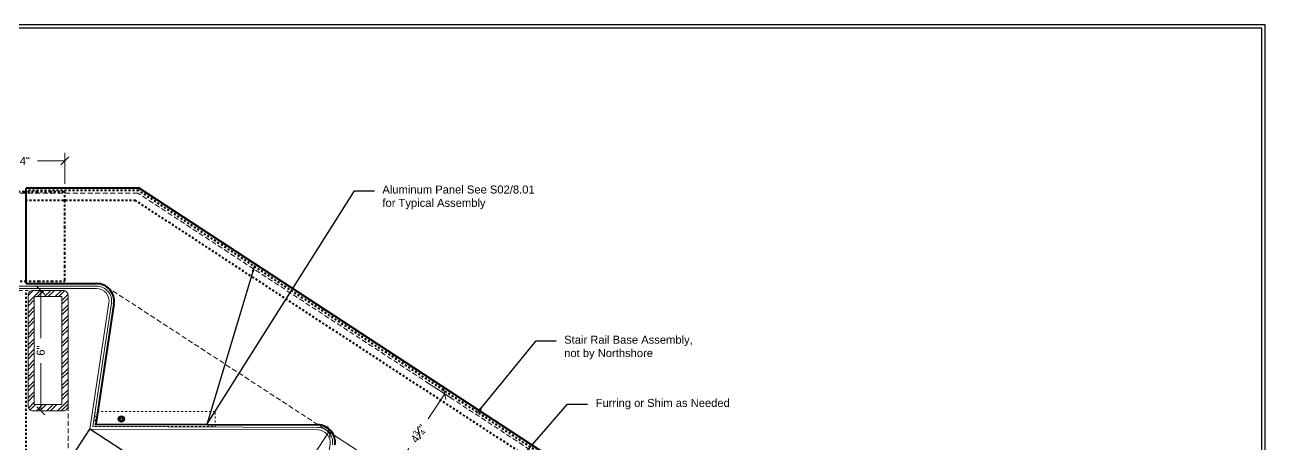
# Model space of a CAD drawing. Header units: inches. Extents: x -301 to 39679, y -468 to 370.
# Drawn here: x 571.7 to 633.7, y 24.5 to 45.5 of the extents above; entities that cross this region are included whole.
import ezdxf
from ezdxf import colors
from ezdxf.entities.mleader import LeaderData, LeaderLine
from ezdxf.enums import TextEntityAlignment as Align
from ezdxf.math import Vec2, Vec3

# ---------------------------------------------------------------- set-up
doc = ezdxf.new("R2010")
doc.units = ezdxf.units.IN
doc.header["$MEASUREMENT"] = 0
for name, pattern in [('DASHED2', [0.375, 0.25, -0.125]), ('HIDDEN', [0.375, 0.25, -0.125]), ('HIDDEN2', [0.1875, 0.125, -0.0625]), ('PHANTOM2', [1.25, 0.625, -0.125, 0.125, -0.125, 0.125, -0.125])]:
    doc.linetypes.add(name, pattern=pattern)
doc.layers.get('Defpoints').update_dxf_attribs({"color": 3})
doc.layers.add('NSE-Border', color=156, linetype='Continuous', plot=False)
doc.layers.add('NSE-Construction', color=86, linetype='Continuous', plot=False)
for name, color, linetype, lineweight in [('NSE-By_Others', 252, 'Continuous', 0), ('NSE-By_Others_Hidden', 252, 'HIDDEN', 0), ('NSE-Call-Outs', 51, 'Continuous', 13), ('NSE-Dimensions', 51, 'Continuous', 13), ('NSE-Flashing 01', 2, 'Continuous', 40), ('NSE-Hardware', 111, 'Continuous', 25), ('NSE-Panels 01', 1, 'Continuous', 40), ('NSE-Title', 51, 'Continuous', 9)]:
    doc.layers.add(name, color=color, linetype=linetype, lineweight=lineweight)
doc.layers.add('NSE-Detail Border', color=7, linetype='Continuous')
doc.styles.add('004 - NSSM - Standard', font='arial.ttf', dxfattribs={"height": 0.4})
doc.styles.add('008 - NSSM - Standard', font='arial.ttf', dxfattribs={"height": 0.8})
doc.dimstyles.new('004 - NSSM - Standard$0', dxfattribs={"dimtxt": 0.4, "dimasz": 0.4, "dimexe": 0.4, "dimexo": 0.4, "dimgap": 0.4, "dimtad": 0, "dimdec": 4, "dimzin": 3, "dimdsep": 46, "dimlunit": 5, "dimtxsty": '004 - NSSM - Standard', "dimblk": 'OBLIQUE', "dimcen": 0.4, "dimclrd": 256, "dimclre": 256, "dimclrt": 256, "dimazin": 0, "dimtfac": 0.7, "dimtdec": 4, "dimtmove": 1, "dimatfit": 2, "dimfxl": 1, "dimtfill": 1, "dimtfillclr": 11, "dimfrac": 1, "dimtolj": 1, "dimtzin": 0, "dimlwd": 0, "dimlwe": 0, "dimarcsym": 0})

# ---------------------------------------------------------------- blocks, each defined once
blk = doc.blocks.new('*U338')
blk.add_wipeout([(32.646, 1.129), (32.646, 0), (0, 0), (0, 11.312), (32.688, 11.312), (32.688, 0), (32.646, 0), (32.646, 11.271), (0.042, 11.271), (0.042, 1.129)])
at = {"layer": 'Defpoints', "ltscale": 0.0625}
blk.add_lwpolyline([(0.042, 1.129), (32.646, 1.129), (32.646, 11.271), (0.042, 11.271)], close=True, dxfattribs=at)
at = {"layer": 'NSE-Border', "ltscale": 0.0625}
blk.add_lwpolyline([(0, 0), (32.688, 0), (32.688, 11.312), (0, 11.312)], close=True, dxfattribs=at)
at = {"layer": 'Defpoints', "style": '008 - NSSM - Standard'}
blk.add_attdef('DETAIL_NUMBER', text='', height=0.218, dxfattribs=at).set_placement((0.625, 0.567), align=Align.MIDDLE_CENTER)
at = {"layer": 'NSE-Title', "style": '004 - NSSM - Standard'}
for tag, p in [('DETAIL_DESCRIPTION', (1.129, 0.62)), ('ARCH_REF', (2.197, 0.388))]:
    blk.add_attdef(tag, p, '', height=0.134, dxfattribs=at)
blk = doc.blocks.new('*U174')
at = {"layer": 'NSE-By_Others'}
h = blk.add_hatch(dxfattribs=at)
h.set_pattern_fill('ANSI32', color=256)
h.set_pattern_definition([(45, (-37.47987, -14.0051), (-0.265165, 0.265165), []), (45, (-37.3031, -14.0051), (-0.265165, 0.265165), [])])
h.paths.add_polyline_path([(1, 5.78, 0.414214), (0.75, 6.03), (-0.75, 6.03, 0.414214), (-1, 5.78), (-1, 0.25, 0.414214), (-0.75, 0), (0.75, 0, 0.414214), (1, 0.25)])
h.paths.add_polyline_path([(0.688, 0.312), (-0.688, 0.312), (-0.688, 5.717), (0.688, 5.717)], flags=16)
blk.add_lwpolyline([(-0.75, 0), (0.75, 0, 0.414214), (1, 0.25), (1, 5.78, 0.414214), (0.75, 6.03), (-0.75, 6.03, 0.414214), (-1, 5.78), (-1, 0.25, 0.414214)], format="xyb", close=True, dxfattribs=at)
blk.add_lwpolyline([(-0.688, 0.312), (0.688, 0.312), (0.688, 5.717), (-0.688, 5.717)], close=True, dxfattribs=at)
blk = doc.blocks.new('_Oblique')
at = {"color": 0, "linetype": 'ByBlock', "lineweight": -2}
blk.add_line((-0.5, -0.5), (0.5, 0.5), dxfattribs=at)
blk = doc.blocks.new('*D364')
at = {"layer": 'Defpoints', "color": 0, "transparency": 16777216}
for p in [(572.113, 32.207), (572.496, 32.207), (572.113, 26.177)]:
    blk.add_point(p, dxfattribs=at)
at = {"layer": 'NSE-Construction', "lineweight": 0, "transparency": 16777216}
for p, q in [((572.496, 32.207), (572.496, 29.823)), ((572.513, 32.207), (572.896, 32.207)), ((572.496, 26.177), (572.496, 28.561)), ((572.513, 26.177), (572.896, 26.177))]:
    blk.add_line(p, q, dxfattribs=at)
at = {"layer": 'NSE-Construction', "lineweight": 0, "transparency": 16777216, "xscale": 0.4, "yscale": 0.4, "zscale": 0.4}
for p, rotation in [((572.496, 32.207), 90), ((572.496, 26.177), 270)]:
    blk.add_blockref('_Oblique', p, dxfattribs=dict(at, rotation=rotation))
at = {"layer": 'NSE-Construction', "transparency": 16777216, "insert": (572.496, 29.192), "char_height": 0.4, "attachment_point": 5, "rotation": 90, "style": '004 - NSSM - Standard', "bg_fill": 3, "box_fill_scale": 1.25, "bg_fill_color": 256, "bg_fill_true_color": 13158600, "bg_fill_transparency": 0}
blk.add_mtext('\\A1;6"', dxfattribs=at)
blk = doc.blocks.new('Bolt Head')
blk.add_lwpolyline([(0.25, 0), (0.12, 0.22), (-0.12, 0.22), (-0.25, 0), (-0.12, -0.22), (0.12, -0.22)], close=True)
for radius in [0.312, 0.125]:
    blk.add_circle((0, 0), radius)
blk = doc.blocks.new('*D371')
at = {"layer": 'Defpoints', "color": 0, "transparency": 16777216}
for p in [(591.452, 27.836), (592.689, 27.026), (588.846, 23.859)]:
    blk.add_point(p, dxfattribs=at)
at = {"layer": 'NSE-Construction', "lineweight": 0, "transparency": 16777216}
for p, q in [((591.787, 27.617), (593.024, 26.806)), ((592.689, 27.026), (591.87, 25.775)), ((590.083, 23.048), (590.903, 24.299)), ((589.181, 23.639), (590.418, 22.829))]:
    blk.add_line(p, q, dxfattribs=at)
at = {"layer": 'NSE-Construction', "lineweight": 0, "transparency": 16777216, "xscale": 0.4, "yscale": 0.4, "zscale": 0.4}
for p, rotation in [((592.689, 27.026), 56.76911446016396), ((590.083, 23.048), 236.769114460164)]:
    blk.add_blockref('_Oblique', p, dxfattribs=dict(at, rotation=rotation))
at = {"layer": 'NSE-Construction', "transparency": 16777216, "insert": (591.386, 25.037), "char_height": 0.4, "attachment_point": 5, "rotation": 56.76911, "style": '004 - NSSM - Standard', "bg_fill": 3, "box_fill_scale": 1.25, "bg_fill_color": 256, "bg_fill_true_color": 13158600, "bg_fill_transparency": 0}
blk.add_mtext('\\A1;4{\\H0.7x;\\S3#4;}"', dxfattribs=at)
blk = doc.blocks.new('*D375')
at = {"layer": 'Defpoints', "color": 0, "transparency": 16777216}
for p in [(586.9, 25.128), (589.489, 23.437), (582.937, 13.403)]:
    blk.add_point(p, dxfattribs=at)
at = {"layer": 'NSE-Construction', "lineweight": 0, "transparency": 16777216}
for p, q in [((586.9, 25.128), (584.043, 20.752)), ((589.154, 23.656), (586.565, 25.347)), ((580.348, 15.093), (583.205, 19.469)), ((582.602, 13.622), (580.013, 15.312))]:
    blk.add_line(p, q, dxfattribs=at)
at = {"layer": 'NSE-Construction', "lineweight": 0, "transparency": 16777216, "xscale": 0.4, "yscale": 0.4, "zscale": 0.4}
for p, rotation in [((586.9, 25.128), 56.85649317273825), ((580.348, 15.093), 236.8564931727383)]:
    blk.add_blockref('_Oblique', p, dxfattribs=dict(at, rotation=rotation))
at = {"layer": 'NSE-Construction', "transparency": 16777216, "insert": (583.624, 20.111), "char_height": 0.4, "attachment_point": 5, "rotation": 56.85649, "style": '004 - NSSM - Standard', "bg_fill": 3, "box_fill_scale": 1.25, "bg_fill_color": 256, "bg_fill_true_color": 13158600, "bg_fill_transparency": 0}
blk.add_mtext('\\A1;12"', dxfattribs=at)
blk = doc.blocks.new('*D397')
at = {"layer": 'Defpoints', "color": 0, "transparency": 16777216}
for p in [(569.7, 38.684), (569.7, 37.137), (573.7, 37.137)]:
    blk.add_point(p, dxfattribs=at)
at = {"layer": 'NSE-Dimensions', "lineweight": 0, "transparency": 16777216}
for p, q in [((569.7, 37.537), (569.7, 39.084)), ((573.7, 37.537), (573.7, 39.084)), ((569.7, 38.684), (571.062, 38.684)), ((573.7, 38.684), (572.338, 38.684))]:
    blk.add_line(p, q, dxfattribs=at)
at = {"layer": 'NSE-Dimensions', "lineweight": 0, "transparency": 16777216, "xscale": 0.4, "yscale": 0.4, "zscale": 0.4, "rotation": 180}
blk.add_blockref('_Oblique', (569.7, 38.684), dxfattribs=at)
at = {"layer": 'NSE-Dimensions', "lineweight": 0, "transparency": 16777216, "xscale": 0.4, "yscale": 0.4, "zscale": 0.4}
blk.add_blockref('_Oblique', (573.7, 38.684), dxfattribs=at)
at = {"layer": 'NSE-Dimensions', "transparency": 16777216, "insert": (571.7, 38.684), "char_height": 0.4, "attachment_point": 5, "style": '004 - NSSM - Standard', "bg_fill": 3, "box_fill_scale": 1.25, "bg_fill_color": 256, "bg_fill_true_color": 13158600, "bg_fill_transparency": 0}
blk.add_mtext('\\A1;4"', dxfattribs=at)

msp = doc.modelspace()

# ---------------------------------------------------------------- linework, layer by layer
at = {"color": 0, "linetype": 'Continuous', "lineweight": 0, "extrusion": (3.20393e-20, 1, -1.2238e-14)}
for p, q in [((575.24393, 25.51263), (575.24465, 25.51227)), ((575.24465, 25.51227), (586.34166, 25.47506))]:
    msp.add_line(p, q, dxfattribs=at)
at = {"layer": 'NSE-By_Others', "linetype": 'DASHED2'}
for p, q in [((577.34944, 37.07568), (526.7122, 37.07568)), ((525.96258, 32.20834), (571.86312, 32.20834)), ((573.86312, 26.42722), (573.86312, 16.92152))]:
    msp.add_line(p, q, dxfattribs=at)
at = {"layer": 'NSE-By_Others', "linetype": 'DASHED2', "extrusion": (3.20393e-20, 1, -1.2238e-14)}
for p, q in [((632.37951, 1.02263), (577.34944, 37.07568)), ((631.26155, -3.8371), (575.69173, 32.44773))]:
    msp.add_line(p, q, dxfattribs=at)
at = {"layer": 'NSE-By_Others', "linetype": 'Continuous'}
for p, q in [((575.28034, 32.29544), (523.4622, 32.29544)), ((575.28997, 32.42051), (526.4622, 32.42051))]:
    msp.add_line(p, q, dxfattribs=at)
at = {"layer": 'NSE-By_Others', "linetype": 'Continuous', "extrusion": (3.20393e-20, 1, -1.2238e-14)}
for p, q in [((575.90723, 31.57828), (574.95348, 25.26361)), ((576.03083, 31.55963), (575.09871, 25.38812)), ((574.95348, 25.26361), (586.34009, 25.22542)), ((575.09871, 25.38812), (586.34051, 25.35042)), ((586.95599, 24.50709), (585.9836, 18.06901))]:
    msp.add_line(p, q, dxfattribs=at)
at = {"layer": 'NSE-By_Others', "linetype": 'Continuous'}
for centre, radius, start, end in [((575.28997, 31.67128), 0.74923, 351.394191, 90.8840274), ((575.28997, 31.67128), 0.62423, 351.394191, 90.8840274), ((586.33799, 24.60043), 0.625, 351.411141, 89.8078584), ((586.33799, 24.60043), 0.75, 351.411141, 89.8078584)]:
    msp.add_arc(centre, radius, start, end, dxfattribs=at)
at = {"layer": 'NSE-Construction'}
msp.add_line((573.86002, 23.58899), (574.95348, 25.26361), dxfattribs=at)
at = {"layer": 'NSE-Panels 01'}
for p in [(577.42404, 37.32568), (571.76261, 32.54541)]:
    msp.add_line(p, (571.76261, 37.32568), dxfattribs=at)
at = {"layer": 'NSE-Panels 01', "extrusion": (3.20393e-20, 1, -1.2238e-14)}
for p, q in [((632.51651, 1.23174), (577.424, 37.3257)), ((576.15443, 31.54098), (575.24393, 25.51263)), ((575.24393, 25.51263), (586.34095, 25.47542))]:
    msp.add_line(p, q, dxfattribs=at)
at = {"layer": 'NSE-Panels 01', "color": 9, "linetype": 'HIDDEN2', "ltscale": 0.25}
for p, q in [((577.38708, 37.20068), (571.76261, 37.20068)), ((577.23754, 36.70068), (571.76261, 36.70068)), ((571.76261, 18.18073), (571.76261, 32.20834))]:
    msp.add_line(p, q, dxfattribs=at)
at = {"layer": 'NSE-Panels 01', "color": 9, "linetype": 'HIDDEN2', "ltscale": 0.25, "extrusion": (3.20393e-20, 1, -1.2238e-14)}
for p, q in [((632.174, 0.70895), (577.23754, 36.70068)), ((632.44801, 1.12718), (577.38674, 37.20068))]:
    msp.add_line(p, q, dxfattribs=at)
at = {"layer": 'NSE-Panels 01'}
msp.add_lwpolyline([(571.76261, 32.54541), (575.27648, 32.54541)], dxfattribs=at)
for centre, radius, start, end in [((575.28997, 31.67128), 0.87423, 351.394191, 90.8840274), ((586.33799, 24.60043), 0.875, 351.411141, 89.8078584)]:
    msp.add_arc(centre, radius, start, end, dxfattribs=at)

# ---------------------------------------------------------------- block references
at = {"layer": 'NSE-By_Others'}
msp.add_blockref('*U174', (572.86312, 26.17722), dxfattribs=at)
at = {"layer": 'NSE-Hardware', "xscale": 0.5, "yscale": 0.5, "zscale": 0.5}
msp.add_blockref('Bolt Head', (576.51979, 25.76312), dxfattribs=at)

# ---------------------------------------------------------------- next in the draw order: dimensions: what is measured, and where the dimension line sits
at = {"layer": 'NSE-Construction'}
dim = msp.add_linear_dim(base=(572.49602, 32.20696), p1=(572.11312, 26.17722), p2=(572.11312, 32.20696), angle=90, dimstyle='004 - NSSM - Standard$0', override={"dimpost": '"'}, dxfattribs=at)
dim.commit()
dim.dimension.update_dxf_attribs({"geometry": '*D364', "text_midpoint": (572.49602, 29.19209)})

# ---------------------------------------------------------------- next in the draw order: leaders
at = {"layer": 'NSE-Call-Outs'}
ml = msp.add_multileader_mtext('Standard', dxfattribs=at)
ml.set_content('Aluminum Panel See S02/8.01 for Typical Assembly', color=256, style='004 - NSSM - Standard')
ml.set_leader_properties(color=256)
ml.build(insert=Vec2(0, 0))
ml.multileader.update_dxf_attribs({"dogleg_length": 1, "arrow_head_size": 0.4})
ctx = ml.context
ctx.base_point, ctx.char_height, ctx.arrow_head_size, ctx.landing_gap_size, ctx.plane_origin = Vec3(589.17517, 37.19601), 0.4, 0.4, 0.4, Vec3(573.52045, 64.58279)
notes = []
notes.append((ctx, [(1, (1, 1, 0), (588.17517, 37.19601), (1, 0), 1, [(1, [(583.21185, 33.53378), (580.79244, 25.49403)], 0, [])])]))
ctx.mtext.insert, ctx.mtext.width, ctx.mtext.defined_height, ctx.mtext.flow_direction = Vec3(589.57517, 37.45481), 8, 1.61676, 5
ctx.mtext.has_bg_fill, ctx.mtext.bg_color, ctx.mtext.bg_scale_factor, ctx.mtext.bg_transparency, ctx.mtext.use_window_bg_color = 1, -1027028792, 1.5, 0, 1
for ctx, leaders in notes:
    for number, flags, end, landing, length, lines in leaders:
        leader = LeaderData()
        leader.index, (leader.has_last_leader_line, leader.has_dogleg_vector, leader.attachment_direction) = number, flags
        leader.last_leader_point, leader.dogleg_vector, leader.dogleg_length = Vec3(end), Vec3(landing), length
        for number, points, colour, breaks in lines:
            line = LeaderLine()
            line.index, line.vertices, line.color, line.breaks = number, Vec3.list(points), colors.encode_raw_color(colour), breaks
            leader.lines.append(line)
        ctx.leaders.append(leader)

# ---------------------------------------------------------------- next in the draw order: linework, layer by layer
at = {"layer": 'NSE-By_Others_Hidden', "color": 253, "linetype": 'HIDDEN2', "ltscale": 0.5}
msp.add_lwpolyline([(575.21198, 25.38812), (581.21198, 25.38812), (581.21198, 26.13812), (575.21198, 26.13812)], close=True, dxfattribs=at)
at = {"layer": 'NSE-Flashing 01', "linetype": 'PHANTOM2', "ltscale": 0.25}
msp.add_lwpolyline([(569.70011, 32.67041), (573.70011, 32.67041), (573.70011, 37.13695), (569.70011, 37.13695)], close=True, dxfattribs=at)

# ---------------------------------------------------------------- next in the draw order: dimensions: what is measured, and where the dimension line sits
at = {"layer": 'NSE-Construction'}
dim = msp.add_linear_dim(base=(592.68938, 27.02568), p1=(588.84597, 23.85854), p2=(591.45203, 27.83634), angle=236.7691145, dimstyle='004 - NSSM - Standard$0', override={"dimpost": '"'}, dxfattribs=at)
dim.commit()
dim.dimension.update_dxf_attribs({"geometry": '*D371', "text_midpoint": (591.38635, 25.03679)})

# ---------------------------------------------------------------- next in the draw order: leaders
at = {"layer": 'NSE-Call-Outs'}
ml = msp.add_multileader_mtext('Standard', dxfattribs=at)
ml.set_content('\\A1;Stair Rail Base Assembly,\\Pnot by Northshore', color=256, style='004 - NSSM - Standard')
ml.set_leader_properties(color=256)
ml.build(insert=Vec2(0, 0))
ml.multileader.update_dxf_attribs({"dogleg_length": 1, "arrow_head_size": 0.4})
ctx = ml.context
ctx.base_point, ctx.char_height, ctx.arrow_head_size, ctx.landing_gap_size, ctx.plane_origin = Vec3(598.26063, 29.67921), 0.4, 0.4, 0.4, Vec3(530.37475, 35.19456)
notes = []
notes.append((ctx, [(1, (1, 1, 0), (597.26063, 29.67921), (1, 0), 1, [(0, [(594.25771, 25.99819)], 0, [])])]))
ctx.mtext.insert, ctx.mtext.width, ctx.mtext.defined_height, ctx.mtext.flow_direction = Vec3(598.66063, 29.93801), 8, 0.66324, 5
ctx.mtext.has_bg_fill, ctx.mtext.bg_color, ctx.mtext.bg_scale_factor, ctx.mtext.bg_transparency, ctx.mtext.use_window_bg_color = 1, -1027028792, 1.5, 0, 1
for ctx, leaders in notes:
    for number, flags, end, landing, length, lines in leaders:
        leader = LeaderData()
        leader.index, (leader.has_last_leader_line, leader.has_dogleg_vector, leader.attachment_direction) = number, flags
        leader.last_leader_point, leader.dogleg_vector, leader.dogleg_length = Vec3(end), Vec3(landing), length
        for number, points, colour, breaks in lines:
            line = LeaderLine()
            line.index, line.vertices, line.color, line.breaks = number, Vec3.list(points), colors.encode_raw_color(colour), breaks
            leader.lines.append(line)
        ctx.leaders.append(leader)

# ---------------------------------------------------------------- next in the draw order: leaders
ml = msp.add_multileader_mtext('Standard', dxfattribs=at)
ml.set_content('\\A1;Furring or Shim as Needed', color=256, style='004 - NSSM - Standard')
ml.set_leader_properties(color=256)
ml.build(insert=Vec2(0, 0))
ml.multileader.update_dxf_attribs({"dogleg_length": 1, "arrow_head_size": 0.4})
ctx = ml.context
ctx.base_point, ctx.char_height, ctx.arrow_head_size, ctx.landing_gap_size, ctx.plane_origin = Vec3(599.83286, 26.51598), 0.4, 0.4, 0.4, Vec3(592.2421, 18.94352)
notes = []
notes.append((ctx, [(0, (1, 1, 0), (598.83286, 26.51598), (1, 0), 1, [(0, [(592.2421, 18.94352)], 0, [])])]))
ctx.mtext.insert, ctx.mtext.flow_direction = Vec3(600.23286, 26.77478), 5
ctx.mtext.has_bg_fill, ctx.mtext.bg_color, ctx.mtext.bg_scale_factor, ctx.mtext.bg_transparency, ctx.mtext.use_window_bg_color = 1, -1027028792, 1.5, 0, 1
for ctx, leaders in notes:
    for number, flags, end, landing, length, lines in leaders:
        leader = LeaderData()
        leader.index, (leader.has_last_leader_line, leader.has_dogleg_vector, leader.attachment_direction) = number, flags
        leader.last_leader_point, leader.dogleg_vector, leader.dogleg_length = Vec3(end), Vec3(landing), length
        for number, points, colour, breaks in lines:
            line = LeaderLine()
            line.index, line.vertices, line.color, line.breaks = number, Vec3.list(points), colors.encode_raw_color(colour), breaks
            leader.lines.append(line)
        ctx.leaders.append(leader)

# ---------------------------------------------------------------- next in the draw order: linework, layer by layer
at = {"layer": 'NSE-Construction', "extrusion": (3.20393e-20, 1, -1.2238e-14)}
msp.add_line((627.14814, -8.81737), (574.95348, 25.26361), dxfattribs=at)

# ---------------------------------------------------------------- next in the draw order: dimensions: what is measured, and where the dimension line sits
at = {"layer": 'NSE-Construction'}
dim = msp.add_aligned_dim(p1=(582.936706, 13.402837), p2=(589.488951, 23.437295), distance=3.092026, dimstyle='004 - NSSM - Standard$0', override={"dimpost": '"'}, dxfattribs=at)
dim.commit()
dim.dimension.update_dxf_attribs({"geometry": '*D375', "text_midpoint": (583.623863, 20.110594)})

# ---------------------------------------------------------------- next in the draw order: block references
at = {"layer": 'NSE-Detail Border', "xscale": 4, "yscale": 4, "zscale": 4}
msp.add_blockref('*U338', (502.95158, 0.25), dxfattribs=at)

# ---------------------------------------------------------------- next in the draw order: dimensions: what is measured, and where the dimension line sits
at = {"layer": 'NSE-Dimensions'}
dim = msp.add_linear_dim(base=(569.70011, 38.68435), p1=(573.70011, 37.13695), p2=(569.70011, 37.13695), dimstyle='004 - NSSM - Standard$0', override={"dimpost": '"'}, dxfattribs=at)
dim.commit()
dim.dimension.update_dxf_attribs({"geometry": '*D397', "text_midpoint": (571.70011, 38.68435)})

doc.saveas('drawing.dxf')
